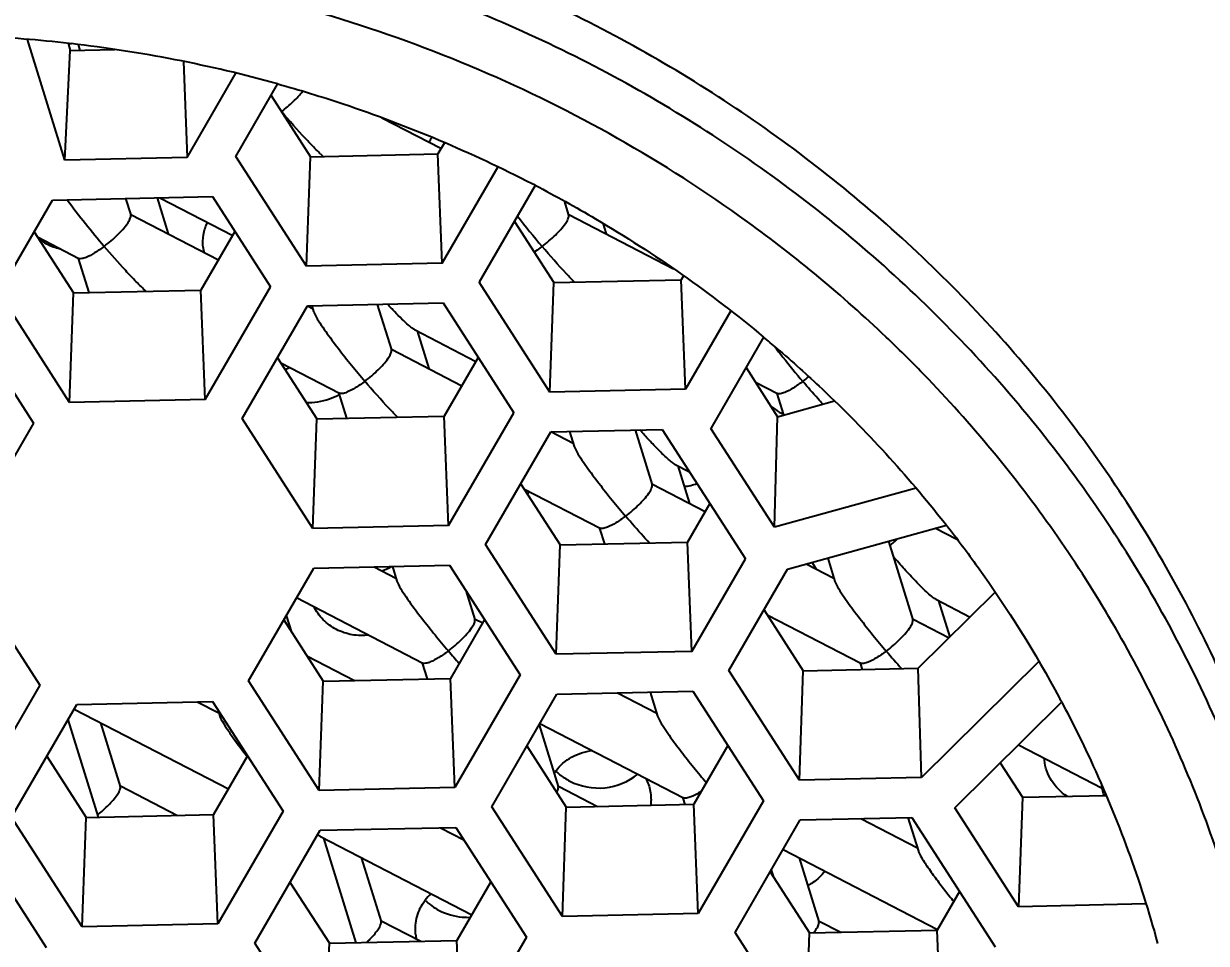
# Model space of a CAD drawing. Header units: millimetres. Extents: x 15137 to 17513, y -10160 to -6800.
# Drawn here: x 16533.72 to 16539.34, y -8261.94 to -8257.56 of the extents above; entities that cross this region are included whole.
import ezdxf

# ---------------------------------------------------------------- set-up
doc = ezdxf.new("R2010")
doc.units = ezdxf.units.MM
doc.styles.add('ARIAL', font='arial.ttf')
doc.dimstyles.get("Standard").update_dxf_attribs({"dimtxt": 15, "dimasz": 15, "dimexe": 0.18, "dimexo": 0.0625, "dimgap": 4, "dimtad": 0, "dimdec": 1, "dimdsep": 46, "dimtxsty": 'ARIAL', "dimcen": 0, "dimclrd": 5, "dimclre": 5, "dimclrt": 5, "dimadec": 0, "dimazin": 0, "dimtfac": 1, "dimtdec": 1, "dimtofl": 0, "dimtmove": 0, "dimatfit": 3, "dimfxl": 1, "dimtolj": 1, "dimtzin": 0, "dimarcsym": 0})

# ---------------------------------------------------------------- blocks, each defined once
blk = doc.blocks.new('*D72')
at = {"color": 5, "lineweight": -2, "transparency": 16777216}
for p, q in [((16473.2387, -8277.1196), (16473.2387, -8173.1643)), ((16593.1752, -8277.6123), (16593.1752, -8173.1643)), ((16488.2387, -8173.3443), (16504.502, -8173.3443)), ((16578.1752, -8173.3443), (16561.9119, -8173.3443))]:
    blk.add_line(p, q, dxfattribs=at)
at = {"color": 5, "transparency": 16777216}
for points in [[(16488.2387, -8170.8443), (16488.2387, -8175.8443), (16473.2387, -8173.3443)], [(16578.1752, -8170.8443), (16578.1752, -8175.8443), (16593.1752, -8173.3443)]]:
    blk.add_solid(points, dxfattribs=at)
at = {"layer": 'Defpoints', "color": 0, "transparency": 16777216}
for p in [(16593.1752, -8173.3443), (16473.2387, -8277.1821), (16593.1752, -8277.6748)]:
    blk.add_point(p, dxfattribs=at)
at = {"color": 5, "transparency": 16777216, "insert": (16533.207, -8173.3443), "char_height": 15, "attachment_point": 5, "style": 'ARIAL'}
blk.add_mtext('\\A1;%%C120', dxfattribs=at)

msp = doc.modelspace()

# ---------------------------------------------------------------- linework, layer by layer
at = {"linetype": 'Continuous'}
for p, q in [((16533.9125, -8258.2122), (16533.7352, -8257.6393)), ((16533.9272, -8257.6567), (16533.9378, -8257.6911)), ((16533.9125, -8258.2122), (16533.9378, -8257.6911)), ((16533.9322, -8257.6571), (16533.9423, -8257.6583)), ((16533.9322, -8257.6572), (16533.9423, -8257.6586)), ((16533.9378, -8257.6911), (16534.1483, -8257.6866)), ((16533.9748, -8257.663), (16533.9832, -8257.6902)), ((16534.4769, -8257.7432), (16534.4948, -8258.1997)), ((16534.4948, -8258.1997), (16534.7266, -8257.7993)), ((16534.7257, -8258.1947), (16534.9244, -8257.8514)), ((16534.8933, -8257.9051), (16535.0806, -8258.1961)), ((16535.4213, -8258.0112), (16535.7016, -8258.1562)), ((16535.7186, -8258.1297), (16535.6877, -8258.1831)), ((16534.4948, -8258.1997), (16533.9125, -8258.2122)), ((16535.0617, -8258.7171), (16534.7257, -8258.1947)), ((16535.0617, -8258.7171), (16535.0806, -8258.1961)), ((16535.0806, -8258.1961), (16535.6877, -8258.1831)), ((16535.7081, -8258.7032), (16535.6877, -8258.1831)), ((16535.7081, -8258.7032), (16535.9732, -8258.2453)), ((16533.8529, -8258.4027), (16534.6148, -8258.3862)), ((16534.6148, -8258.3862), (16534.8908, -8258.8153)), ((16536.1504, -8258.3331), (16535.8836, -8258.794)), ((16533.5979, -8258.8432), (16533.8529, -8258.4027)), ((16534.2013, -8258.3952), (16534.2255, -8258.4735)), ((16534.3514, -8258.3919), (16534.4042, -8258.5627)), ((16534.3646, -8258.3916), (16534.7108, -8258.5708)), ((16536.2887, -8258.4067), (16536.3096, -8258.4742)), ((16534.2261, -8258.4777), (16534.2255, -8258.4735)), ((16534.2269, -8258.4709), (16534.6438, -8258.6867)), ((16536.3101, -8258.4784), (16536.3096, -8258.4742)), ((16536.3109, -8258.4716), (16536.8093, -8258.7295)), ((16533.7655, -8258.5536), (16533.9527, -8258.8446)), ((16534.7216, -8258.5523), (16534.5599, -8258.8316)), ((16536.0512, -8258.5043), (16536.2384, -8258.7954)), ((16536.4727, -8258.5131), (16536.4882, -8258.5634)), ((16533.7813, -8258.5781), (16533.9785, -8258.6802)), ((16533.9757, -8258.681), (16534.0258, -8258.8431)), ((16535.7081, -8258.7032), (16535.0617, -8258.7171)), ((16536.2384, -8258.7954), (16536.8456, -8258.7823)), ((16536.8567, -8258.7632), (16536.8456, -8258.7823)), ((16536.866, -8259.3024), (16536.8456, -8258.7823)), ((16533.9527, -8258.8446), (16534.5599, -8258.8316)), ((16534.5803, -8259.3517), (16534.5599, -8258.8316)), ((16534.5803, -8259.3517), (16534.8908, -8258.8153)), ((16536.2196, -8259.3163), (16535.8836, -8258.794)), ((16536.2196, -8259.3163), (16536.2384, -8258.7954)), ((16533.9339, -8259.3656), (16533.5979, -8258.8432)), ((16533.9339, -8259.3656), (16533.9527, -8258.8446)), ((16535.0662, -8258.9061), (16535.7127, -8258.8922)), ((16535.7127, -8258.8922), (16536.0487, -8259.4146)), ((16533.427, -8258.9415), (16533.763, -8259.4639)), ((16534.7558, -8259.4425), (16535.0662, -8258.9061)), ((16535.0666, -8258.9055), (16535.091, -8258.9181)), ((16535.0871, -8258.9057), (16535.0956, -8258.9332)), ((16535.3991, -8258.899), (16535.4661, -8259.1155)), ((16537.0817, -8258.9298), (16536.866, -8259.3024)), ((16535.5753, -8259.0182), (16535.8687, -8259.1701)), ((16535.5893, -8259.0255), (16535.6448, -8259.2047)), ((16537.2372, -8259.0551), (16536.986, -8259.489)), ((16535.4667, -8259.1198), (16535.4661, -8259.1155)), ((16535.4674, -8259.1129), (16535.8017, -8259.2859)), ((16534.9234, -8259.1528), (16535.1106, -8259.4439)), ((16535.8795, -8259.1515), (16535.7178, -8259.4308)), ((16534.9392, -8259.1774), (16535.219, -8259.3222)), ((16537.1537, -8259.1994), (16537.3042, -8259.4334)), ((16537.1982, -8259.2686), (16537.303, -8259.3228)), ((16535.2162, -8259.323), (16535.2527, -8259.4408)), ((16536.866, -8259.3024), (16536.2196, -8259.3163)), ((16537.3003, -8259.3237), (16537.3316, -8259.4249)), ((16534.5803, -8259.3517), (16533.9339, -8259.3656)), ((16537.3042, -8259.4334), (16537.5752, -8259.3584)), ((16535.0918, -8259.9648), (16534.7558, -8259.4425)), ((16535.0918, -8259.9648), (16535.1106, -8259.4439)), ((16535.1106, -8259.4439), (16535.7178, -8259.4308)), ((16535.7382, -8259.9509), (16535.7178, -8259.4308)), ((16535.7382, -8259.9509), (16536.0487, -8259.4146)), ((16537.2887, -8259.9595), (16537.3042, -8259.4334)), ((16533.763, -8259.4639), (16533.4525, -8260.0002)), ((16535.9137, -8260.0417), (16536.2241, -8259.5054)), ((16536.2241, -8259.5054), (16536.7552, -8259.494)), ((16536.2245, -8259.5047), (16536.3315, -8259.5601)), ((16536.314, -8259.5035), (16536.3362, -8259.5752)), ((16536.6259, -8259.4967), (16536.7066, -8259.7575)), ((16536.7552, -8259.494), (16537.1511, -8260.1096)), ((16537.2887, -8259.9595), (16536.986, -8259.489)), ((16536.8158, -8259.6602), (16536.8852, -8259.6961)), ((16536.8298, -8259.6675), (16536.8853, -8259.8467)), ((16536.0813, -8259.7521), (16536.2685, -8260.0431)), ((16536.0971, -8259.7766), (16536.4596, -8259.9642)), ((16536.7072, -8259.7618), (16536.7066, -8259.7575)), ((16536.7079, -8259.755), (16536.9596, -8259.8852)), ((16537.963, -8259.773), (16537.2887, -8259.9595)), ((16536.9819, -8259.8465), (16536.8757, -8260.0301)), ((16535.7382, -8259.9509), (16535.0918, -8259.9648)), ((16537.3505, -8260.1592), (16538.1073, -8259.9499)), ((16538.0557, -8259.9641), (16538.1574, -8260.0167)), ((16538.0977, -8259.9371), (16538.1076, -8259.9496)), ((16538.0977, -8259.9371), (16538.1073, -8259.9499)), ((16536.4568, -8259.9651), (16536.4795, -8260.0386)), ((16536.2496, -8260.5641), (16535.9137, -8260.0417)), ((16536.2496, -8260.5641), (16536.2685, -8260.0431)), ((16536.2685, -8260.0431), (16536.8757, -8260.0301)), ((16536.8961, -8260.5502), (16536.8757, -8260.0301)), ((16537.8316, -8260.0261), (16537.9471, -8260.3996)), ((16536.8961, -8260.5502), (16537.1511, -8260.1096)), ((16537.5423, -8260.1061), (16537.5767, -8260.2172)), ((16533.4571, -8260.1892), (16533.7931, -8260.7116)), ((16534.7858, -8260.6902), (16535.0963, -8260.1539)), ((16535.0963, -8260.1539), (16535.7428, -8260.14)), ((16535.3841, -8260.1477), (16535.488, -8260.2015)), ((16535.4708, -8260.1458), (16535.4927, -8260.2166)), ((16535.7428, -8260.14), (16536.0788, -8260.6624)), ((16537.0716, -8260.641), (16537.3505, -8260.1592)), ((16537.4407, -8260.1342), (16537.572, -8260.2022)), ((16535.0149, -8260.2945), (16535.6161, -8260.6056)), ((16535.8203, -8260.2605), (16535.8631, -8260.3989)), ((16537.9734, -8260.6306), (16538.3387, -8260.2691)), ((16537.2392, -8260.3513), (16537.4264, -8260.6424)), ((16538.0564, -8260.3023), (16538.2198, -8260.3868)), ((16538.0704, -8260.3095), (16538.1237, -8260.4819)), ((16534.9535, -8260.4006), (16535.1407, -8260.6917)), ((16534.9661, -8260.3788), (16534.9908, -8260.4585)), ((16535.9096, -8260.3993), (16535.7479, -8260.6786)), ((16535.8637, -8260.4031), (16535.8631, -8260.3989)), ((16535.8645, -8260.3963), (16535.9005, -8260.415)), ((16537.255, -8260.3759), (16537.7001, -8260.6062)), ((16537.9477, -8260.4038), (16537.9472, -8260.3996)), ((16537.9485, -8260.397), (16538.1199, -8260.4857)), ((16535.0632, -8260.5712), (16535.2898, -8260.6884)), ((16536.8961, -8260.5502), (16536.2496, -8260.5641)), ((16535.6133, -8260.6064), (16535.6364, -8260.681)), ((16537.4264, -8260.6424), (16537.9734, -8260.6306)), ((16537.6973, -8260.6071), (16537.7064, -8260.6364)), ((16537.9883, -8261.1508), (16537.9734, -8260.6306)), ((16538.547, -8260.5979), (16537.9883, -8261.1508)), ((16535.1218, -8261.2126), (16534.7858, -8260.6902)), ((16535.1218, -8261.2126), (16535.1407, -8260.6917)), ((16535.1407, -8260.6917), (16535.7479, -8260.6786)), ((16535.7683, -8261.1987), (16535.7479, -8260.6786)), ((16536.0788, -8260.6624), (16535.7683, -8261.1987)), ((16537.4075, -8261.1634), (16537.0716, -8260.641)), ((16537.4075, -8261.1634), (16537.4264, -8260.6424)), ((16533.7931, -8260.7116), (16533.4826, -8261.2479)), ((16536.2542, -8260.7532), (16536.9007, -8260.7392)), ((16536.542, -8260.747), (16536.7286, -8260.8435)), ((16536.6977, -8260.7436), (16536.7332, -8260.8586)), ((16536.9007, -8260.7392), (16537.2367, -8261.2616)), ((16533.658, -8261.3387), (16533.9685, -8260.8024)), ((16533.9685, -8260.8024), (16534.615, -8260.7885)), ((16534.5425, -8260.79), (16534.6445, -8260.8429)), ((16534.615, -8260.7885), (16534.9509, -8261.3109)), ((16535.9437, -8261.2895), (16536.2542, -8260.7532)), ((16538.1473, -8261.2945), (16538.6546, -8260.7925)), ((16533.9569, -8260.8248), (16534.6909, -8261.2047)), ((16534.6395, -8260.8267), (16534.6492, -8260.8579)), ((16533.9266, -8260.8748), (16534.0701, -8261.3389)), ((16534.0822, -8260.8896), (16534.1762, -8261.1933)), ((16536.1692, -8260.8999), (16536.2602, -8261.1939)), ((16536.1728, -8260.8937), (16536.8566, -8261.2476)), ((16536.1114, -8260.9999), (16536.2986, -8261.2909)), ((16537.0675, -8260.9985), (16536.9058, -8261.2778)), ((16538.4505, -8260.9946), (16538.8485, -8261.2006)), ((16533.8257, -8261.0491), (16534.0129, -8261.3402)), ((16534.7817, -8261.0478), (16534.6201, -8261.3271)), ((16538.3636, -8261.0805), (16538.4689, -8261.2441)), ((16534.1767, -8261.1975), (16534.1762, -8261.1933)), ((16534.1775, -8261.1907), (16534.4482, -8261.3308)), ((16535.7683, -8261.1987), (16535.1218, -8261.2126)), ((16536.2608, -8261.1982), (16536.2602, -8261.1939)), ((16536.2615, -8261.1913), (16536.4477, -8261.2877)), ((16537.9883, -8261.1508), (16537.4075, -8261.1634)), ((16538.8446, -8261.1849), (16538.8459, -8261.1899)), ((16538.8447, -8261.1849), (16538.8504, -8261.2077)), ((16538.8459, -8261.1899), (16538.8502, -8261.2078)), ((16536.8538, -8261.2484), (16536.8632, -8261.2787)), ((16538.4689, -8261.2441), (16538.45, -8261.7651)), ((16538.4689, -8261.2441), (16538.8659, -8261.2356)), ((16534.9509, -8261.3109), (16534.6405, -8261.8472)), ((16536.2797, -8261.8119), (16535.9437, -8261.2895)), ((16536.2797, -8261.8119), (16536.2986, -8261.2909)), ((16536.2986, -8261.2909), (16536.9058, -8261.2778)), ((16536.9262, -8261.7979), (16536.9058, -8261.2778)), ((16537.2367, -8261.2616), (16536.9262, -8261.7979)), ((16538.45, -8261.7651), (16538.1473, -8261.2945)), ((16533.994, -8261.8611), (16533.658, -8261.3387)), ((16533.994, -8261.8611), (16534.0129, -8261.3402)), ((16534.0129, -8261.3402), (16534.6201, -8261.3271)), ((16534.6405, -8261.8472), (16534.6201, -8261.3271)), ((16537.1016, -8261.8887), (16537.4121, -8261.3524)), ((16537.4121, -8261.3524), (16537.9431, -8261.341)), ((16537.6999, -8261.3462), (16537.9691, -8261.4855)), ((16537.9245, -8261.3414), (16537.9738, -8261.5006)), ((16537.9431, -8261.341), (16538.3391, -8261.9566)), ((16534.8159, -8261.938), (16535.1264, -8261.4017)), ((16535.1264, -8261.4017), (16535.7729, -8261.3877)), ((16535.7004, -8261.3893), (16535.8105, -8261.4463)), ((16535.7729, -8261.3877), (16536.1088, -8261.9101)), ((16533.4871, -8261.437), (16533.8231, -8261.9594)), ((16535.1289, -8261.4313), (16535.8488, -8261.8039)), ((16535.1429, -8261.4386), (16535.297, -8261.9367)), ((16535.3228, -8261.5317), (16535.4167, -8261.8353)), ((16537.3307, -8261.493), (16538.0656, -8261.8733)), ((16537.4068, -8261.5323), (16537.5007, -8261.8359)), ((16537.2739, -8261.5911), (16537.2829, -8261.6203)), ((16534.9836, -8261.6484), (16535.1708, -8261.9394)), ((16535.9396, -8261.647), (16535.7779, -8261.9263)), ((16537.2693, -8261.5991), (16537.4565, -8261.8902)), ((16538.1699, -8261.6936), (16538.0637, -8261.8771)), ((16539.0557, -8261.752), (16538.45, -8261.7651)), ((16536.9262, -8261.7979), (16536.2797, -8261.8119)), ((16534.6405, -8261.8472), (16533.994, -8261.8611)), ((16535.4173, -8261.8395), (16535.4167, -8261.8353)), ((16535.418, -8261.8327), (16535.6061, -8261.93)), ((16537.4565, -8261.8902), (16538.0637, -8261.8771)), ((16537.5013, -8261.8402), (16537.5007, -8261.836)), ((16537.5021, -8261.8334), (16537.6056, -8261.8869)), ((16538.0841, -8262.3972), (16538.0637, -8261.8771)), ((16535.1708, -8261.9394), (16535.7779, -8261.9263)), ((16535.7984, -8262.4464), (16535.7779, -8261.9263)), ((16536.1088, -8261.9101), (16535.7984, -8262.4464)), ((16537.4376, -8262.4111), (16537.1016, -8261.8887)), ((16537.4376, -8262.4111), (16537.4565, -8261.8902)), ((16535.1519, -8262.4604), (16534.8159, -8261.938)), ((16535.1519, -8262.4604), (16535.1708, -8261.9394))]:
    msp.add_line(p, q, dxfattribs=at)
for centre, radius, start, end in [((16533.2072, -8264.0581), 6.4419, 83.53802, 87.38128), ((16533.2106, -8264.0316), 6.4152, 74.5006, 83.45119), ((16535.4567, -8257.9854), 0.2352, 323.0471, 329.6574), ((16535.6465, -8257.6364), 0.7528, 226.5078, 227.8814), ((16533.2818, -8263.8387), 6.2089, 62.47877, 62.63679), ((16539.4456, -8255.8437), 4.2858, 217.9455, 220.4366), ((16533.9407, -8258.3871), 0.2521, 232.3496, 242.6332), ((16533.9441, -8258.3796), 0.2604, 242.7169, 257.812), ((16534.7937, -8258.605), 0.2245, 186.1378, 191.7361), ((16533.4002, -8263.6648), 5.9981, 49.43635, 50.22658), ((16540.1744, -8256.8888), 3.6343, 217.4375, 218.4799), ((16540.8023, -8256.39), 4.4362, 218.477, 220.4042), ((16535.0702, -8259.4431), 0.2574, 109.5526, 115.2458), ((16537.0143, -8258.7268), 0.6769, 307.2649, 310.3205), ((16535.0741, -8259.0723), 0.293, 289.2893, 299.3569), ((16537.435, -8259.1973), 0.2466, 227.9912, 231.8737), ((16537.4383, -8259.193), 0.2521, 231.8885, 242.6337), ((16537.4387, -8259.1922), 0.253, 242.6389, 244.5549), ((16535.9544, -8259.6119), 0.2456, 309.9956, 313.4468), ((16536.821, -8259.4691), 0.2994, 277.5434, 289.4691), ((16537.4169, -8259.5281), 0.6685, 309.0599, 313.4082), ((16537.6778, -8260.0229), 0.2333, 206.3712, 215.666), ((16535.3266, -8259.8888), 0.2933, 288.6702, 298.6917), ((16538.9923, -8257.7811), 4.2723, 220.3671, 221.425), ((16540.9423, -8257.8979), 4.0949, 220.3433, 221.8938), ((16533.669, -8263.4452), 5.6489, 28.015, 28.2421), ((16538.7967, -8261.0443), 0.2245, 183.4732, 186.1372), ((16536.4364, -8261.2614), 0.2357, 143.0003, 146.2414), ((16536.4445, -8260.9159), 0.283, 226.0878, 236.7966), ((16536.4471, -8260.9122), 0.2875, 236.7679, 242.6333), ((16533.7722, -8262.4804), 5.2353, 13.7543, 14.0697), ((16535.8186, -8261.88), 0.2409, 132.8621, 142.9566), ((16535.8045, -8261.872), 0.2245, 186.1379, 192.1532)]:
    msp.add_arc(centre, radius, start, end, dxfattribs=at)
for points, knots in [([(16595.636, -8261.974), (16595.8494, -8257.996), (16595.417, -8249.9524), (16592.2116, -8238.2879), (16587.5287, -8229.2918), (16582.7106, -8222.7574), (16577.1892, -8216.6839), (16569.1055, -8210.1434), (16559.8464, -8205.3058), (16551.9413, -8202.5449), (16543.759, -8200.5461), (16537.4202, -8199.9393), (16533.2067, -8199.9393)], [0, 0, 0, 0, 0.121522, 0.243492, 0.366411, 0.428424, 0.490784, 0.616404, 0.743348, 0.807307, 0.871469, 1, 1, 1, 1]), ([(16470.9909, -8261.6719), (16471.1309, -8257.9091), (16471.9215, -8252.2568), (16474.0876, -8245.0106), (16476.9871, -8237.9686), (16481.9425, -8229.7072), (16488.4409, -8222.535), (16494.4214, -8217.5828), (16500.9073, -8213.1725), (16509.8043, -8208.805), (16521.3004, -8205.5965), (16533.2313, -8204.5164), (16545.1613, -8205.6054), (16556.6548, -8208.8224), (16565.5482, -8213.1965), (16572.0305, -8217.6117), (16578.0068, -8222.5682), (16584.4992, -8229.7453), (16589.4478, -8238.0104), (16592.3414, -8245.0546), (16594.5016, -8252.3025), (16595.2874, -8257.9555), (16595.4243, -8261.7183)], [0, 0, 0, 0, 0.060743, 0.091251, 0.121862, 0.183409, 0.24559, 0.276968, 0.308508, 0.371957, 0.43586, 0.500007, 0.564153, 0.628055, 0.691501, 0.72304, 0.754416, 0.816594, 0.87814, 0.90875, 0.939257, 1, 1, 1, 1]), ([(16564.3814, -8314.3046), (16567.8381, -8312.3932), (16574.3722, -8307.927), (16582.642, -8299.5154), (16589.0314, -8289.7321), (16593.2848, -8278.9518), (16595.2355, -8267.5884), (16594.8055, -8256.0821), (16592.0117, -8244.8791), (16586.9655, -8234.4121), (16579.8659, -8225.082), (16570.9895, -8217.243), (16560.6783, -8211.19), (16549.3265, -8207.1488), (16537.365, -8205.2693), (16525.2455, -8205.6224), (16513.4306, -8208.1913), (16506.0131, -8211.3379), (16502.5065, -8213.2376)], [0, 0, 0, 0, 0.063059, 0.125441, 0.187164, 0.248341, 0.309174, 0.36992, 0.430848, 0.492201, 0.554154, 0.616784, 0.680067, 0.743881, 0.808029, 0.872266, 0.936332, 1, 1, 1, 1]), ([(16533.2067, -8207.1783), (16536.8679, -8207.1783), (16544.1931, -8207.8134), (16554.8094, -8210.6429), (16564.7104, -8215.2551), (16573.5608, -8221.4997), (16581.0638, -8229.1701), (16586.9648, -8238.0136), (16591.061, -8247.7292), (16592.4983, -8254.5937), (16592.877, -8258.0438)], [0, 0, 0, 0, 0.128167, 0.25588, 0.382762, 0.508523, 0.633022, 0.756282, 0.878495, 1, 1, 1, 1]), ([(16533.2067, -8241.9917), (16534.6915, -8241.9917), (16537.6624, -8242.272), (16541.9408, -8243.5183), (16545.8774, -8245.5417), (16549.3143, -8248.2645), (16552.1149, -8251.5801), (16554.1657, -8255.359), (16555.3831, -8259.4486), (16555.6055, -8262.2803), (16555.5673, -8263.6848)], [0, 0, 0, 0, 0.128471, 0.256405, 0.383372, 0.509057, 0.633354, 0.756373, 0.878429, 1, 1, 1, 1]), ([(16533.2067, -8306.35), (16536.6958, -8306.35), (16543.679, -8305.5797), (16553.5849, -8302.1699), (16562.4051, -8296.6849), (16569.6548, -8289.4113), (16574.9361, -8280.7399), (16577.4537, -8272.7132), (16578.242, -8266.1211), (16578.2213, -8261.1448), (16577.5881, -8256.2061), (16576.7636, -8252.9864), (16576.2551, -8251.4074)], [0, 0, 0, 0, 0.12887, 0.257027, 0.3839, 0.509181, 0.632895, 0.755413, 0.816531, 0.877603, 0.938728, 1, 1, 1, 1]), ([(16533.2067, -8252.1098), (16533.9717, -8252.1098), (16535.5025, -8252.2519), (16537.7098, -8252.8839), (16539.7465, -8253.9109), (16541.5335, -8255.2946), (16543.0019, -8256.9826), (16544.0945, -8258.9111), (16544.7679, -8261.0047), (16544.9197, -8262.4606), (16544.9197, -8263.1847)], [0, 0, 0, 0, 0.12841, 0.256311, 0.383264, 0.50897, 0.63331, 0.756376, 0.878457, 1, 1, 1, 1]), ([(16544.6161, -8262.8143), (16544.5975, -8262.1218), (16544.4171, -8260.7329), (16543.729, -8258.7434), (16542.6489, -8256.9157), (16541.2182, -8255.319), (16539.4896, -8254.0118), (16536.8754, -8252.7181), (16533.2068, -8252.0411), (16529.5381, -8252.7181), (16526.9239, -8254.0118), (16525.1953, -8255.319), (16523.7646, -8256.9157), (16522.6845, -8258.7434), (16521.9964, -8260.7329), (16521.816, -8262.1218), (16521.7974, -8262.8143)], [0, 0, 0, 0, 0.060726, 0.121768, 0.183337, 0.24558, 0.308532, 0.372125, 0.5, 0.627875, 0.691468, 0.754419, 0.816663, 0.878232, 0.939274, 1, 1, 1, 1]), ([(16533.2067, -8282.2199), (16534.936, -8282.2199), (16538.3976, -8281.7966), (16543.2449, -8279.9296), (16547.4367, -8276.9497), (16550.689, -8273.0483), (16552.7798, -8268.4808), (16553.5617, -8263.5524), (16552.9807, -8258.6019), (16551.7139, -8255.5183), (16550.8917, -8254.089)], [0, 0, 0, 0, 0.129111, 0.257343, 0.384053, 0.508966, 0.632277, 0.754615, 0.876882, 1, 1, 1, 1]), ([(16539.9562, -8262.8677), (16539.9381, -8262.5233), (16539.8423, -8261.8348), (16539.5248, -8260.8399), (16539.0418, -8259.9065), (16538.4061, -8259.0595), (16537.6346, -8258.3208), (16536.7477, -8257.7097), (16535.7687, -8257.2419), (16534.723, -8256.9293), (16533.6378, -8256.7801), (16532.5415, -8256.798), (16531.4625, -8256.9827), (16530.4288, -8257.3293), (16529.4674, -8257.8289), (16528.6033, -8258.4688), (16527.8594, -8259.2321), (16527.4546, -8259.8133), (16527.2789, -8260.1168)], [0, 0, 0, 0, 0.060488, 0.121213, 0.182328, 0.243941, 0.30611, 0.368832, 0.432047, 0.495648, 0.559487, 0.623396, 0.687198, 0.750728, 0.813845, 0.876451, 0.9385, 1, 1, 1, 1]), ([(16539.9067, -8263.3187), (16539.9067, -8262.9668), (16539.8442, -8262.2601), (16539.5657, -8261.2317), (16539.1104, -8260.2613), (16538.4911, -8259.3765), (16537.7255, -8258.6017), (16536.8349, -8257.958), (16535.8443, -8257.4633), (16535.1365, -8257.2421), (16534.7756, -8257.1599)], [0, 0, 0, 0, 0.122108, 0.244608, 0.367847, 0.492084, 0.617463, 0.744001, 0.871587, 1, 1, 1, 1]), ([(16537.1606, -8258.5058), (16536.7644, -8258.2187), (16535.8998, -8257.7308), (16534.4726, -8257.3007), (16532.98, -8257.1876), (16531.9889, -8257.3285), (16531.5087, -8257.4514)], [0, 0, 0, 0, 0.247754, 0.497804, 0.749008, 1, 1, 1, 1]), ([(16534.925, -8257.8497), (16535.0299, -8257.8788), (16535.4449, -8258.0056), (16535.8469, -8258.1751), (16536.1356, -8258.3245)], [0, 0, 0, 0, 0.250909, 1, 1, 1, 1]), ([(16534.9431, -8257.9814), (16534.9626, -8257.9666), (16534.9983, -8257.9362), (16535.0308, -8257.9022), (16535.0445, -8257.8847)], [0, 0, 0, 0, 0.52394, 1, 1, 1, 1]), ([(16535.0963, -8258.1509), (16535.0836, -8258.138), (16535.031, -8258.0828), (16534.9807, -8258.0256), (16534.9431, -8257.9814)], [0, 0, 0, 0, 0.237983, 1, 1, 1, 1]), ([(16592.877, -8258.0438), (16593.3006, -8261.9031), (16593.3065, -8269.7508), (16590.7686, -8281.2538), (16586.6295, -8290.2134), (16582.2294, -8296.7689), (16577.1148, -8302.8961), (16569.5088, -8309.5634), (16560.6751, -8314.5888), (16553.0768, -8317.5275), (16545.1762, -8319.7221), (16539.0224, -8320.4892), (16534.9208, -8320.6003)], [0, 0, 0, 0, 0.12171, 0.243718, 0.366572, 0.428535, 0.49084, 0.616364, 0.743251, 0.807206, 0.871376, 1, 1, 1, 1]), ([(16533.2067, -8282.649), (16534.7761, -8282.649), (16537.1389, -8282.393), (16540.1612, -8281.5525), (16543.0532, -8280.3961), (16546.376, -8278.3802), (16549.1468, -8275.6841), (16550.9271, -8273.2155), (16552.3903, -8270.5857), (16553.6124, -8267.0184), (16554.0106, -8262.5298), (16553.5483, -8259.559), (16553.1459, -8258.1279)], [0, 0, 0, 0, 0.128837, 0.193124, 0.257166, 0.384069, 0.509418, 0.571603, 0.633429, 0.756005, 0.877952, 1, 1, 1, 1]), ([(16535.1284, -8258.1825), (16535.1258, -8258.18), (16535.1149, -8258.1696), (16535.1043, -8258.159), (16535.0963, -8258.1509)], [0, 0, 0, 0, 0.242347, 1, 1, 1, 1]), ([(16592.5972, -8258.1492), (16592.9998, -8261.9282), (16592.9945, -8269.6073), (16590.535, -8280.8684), (16586.5344, -8289.6569), (16582.281, -8296.1056), (16577.3361, -8302.1473), (16569.9766, -8308.7565), (16561.4126, -8313.8005), (16554.0312, -8316.8021), (16546.3433, -8319.0934), (16540.3408, -8319.9694), (16536.3307, -8320.1683)], [0, 0, 0, 0, 0.121758, 0.24381, 0.366687, 0.428646, 0.490941, 0.616431, 0.743275, 0.80721, 0.871365, 1, 1, 1, 1]), ([(16535.9214, -8319.8809), (16539.9236, -8319.7074), (16547.8956, -8318.5909), (16559.2525, -8314.6687), (16569.5513, -8308.6566), (16578.3627, -8300.7959), (16585.3211, -8291.4049), (16590.1329, -8280.866), (16592.5929, -8269.622), (16592.5926, -8261.9551), (16592.1861, -8258.1828)], [0, 0, 0, 0, 0.128621, 0.256581, 0.383459, 0.508993, 0.633134, 0.756067, 0.878179, 1, 1, 1, 1]), ([(16535.9084, -8319.6789), (16539.8949, -8319.5061), (16547.8353, -8318.3933), (16559.1459, -8314.4839), (16569.4001, -8308.4918), (16578.1695, -8300.6585), (16585.0896, -8291.3019), (16589.8684, -8280.8042), (16592.3018, -8269.607), (16592.2891, -8261.9746), (16591.8778, -8258.22)], [0, 0, 0, 0, 0.128662, 0.256656, 0.383555, 0.509093, 0.633223, 0.756131, 0.878211, 1, 1, 1, 1]), ([(16536.1508, -8258.3324), (16536.2478, -8258.3829), (16536.6286, -8258.5943), (16536.9869, -8258.8462), (16537.2375, -8259.0548)], [0, 0, 0, 0, 0.25121, 1, 1, 1, 1]), ([(16533.9236, -8258.4011), (16533.9515, -8258.4396), (16534.0093, -8258.5143), (16534.0693, -8258.5871), (16534.0996, -8258.6228)], [0, 0, 0, 0, 0.504067, 1, 1, 1, 1]), ([(16534.2102, -8258.5135), (16534.2147, -8258.507), (16534.2215, -8258.4959), (16534.2261, -8258.4831), (16534.2261, -8258.4777)], [0, 0, 0, 0, 0.596628, 1, 1, 1, 1]), ([(16536.2942, -8258.5142), (16536.2987, -8258.5077), (16536.3055, -8258.4966), (16536.3101, -8258.4837), (16536.3101, -8258.4784)], [0, 0, 0, 0, 0.596628, 1, 1, 1, 1]), ([(16534.0996, -8258.6228), (16534.1218, -8258.6059), (16534.1611, -8258.5719), (16534.1966, -8258.5334), (16534.2102, -8258.5135)], [0, 0, 0, 0, 0.536104, 1, 1, 1, 1]), ([(16534.5705, -8258.629), (16534.5684, -8258.6087), (16534.5696, -8258.5671), (16534.5822, -8258.5274), (16534.5909, -8258.5088)], [0, 0, 0, 0, 0.498802, 1, 1, 1, 1]), ([(16536.1836, -8258.6234), (16536.2058, -8258.6066), (16536.2451, -8258.5726), (16536.2806, -8258.5341), (16536.2942, -8258.5142)], [0, 0, 0, 0, 0.536104, 1, 1, 1, 1]), ([(16538.0218, -8259.2554), (16537.9561, -8259.1869), (16537.6863, -8258.918), (16537.3922, -8258.6736), (16537.1606, -8258.5058)], [0, 0, 0, 0, 0.249186, 1, 1, 1, 1]), ([(16534.0996, -8258.6228), (16534.0848, -8258.634), (16534.0571, -8258.6533), (16534.0274, -8258.6696), (16534.0134, -8258.6752)], [0, 0, 0, 0, 0.551262, 1, 1, 1, 1]), ([(16534.2993, -8258.8372), (16534.2829, -8258.8224), (16534.2499, -8258.7899), (16534.1828, -8258.7189), (16534.1329, -8258.662), (16534.0996, -8258.6228)], [0, 0, 0, 0, 0.225819, 0.473435, 1, 1, 1, 1]), ([(16536.1836, -8258.6234), (16536.1804, -8258.6259), (16536.1678, -8258.6353), (16536.1549, -8258.6441), (16536.1451, -8258.6504)], [0, 0, 0, 0, 0.258082, 1, 1, 1, 1]), ([(16536.3372, -8258.7933), (16536.3244, -8258.7803), (16536.2718, -8258.7251), (16536.2213, -8258.6678), (16536.1836, -8258.6234)], [0, 0, 0, 0, 0.237921, 1, 1, 1, 1]), ([(16534.0134, -8258.6752), (16534.0066, -8258.678), (16533.9955, -8258.6818), (16533.9826, -8258.6823), (16533.9785, -8258.6802)], [0, 0, 0, 0, 0.610516, 1, 1, 1, 1]), ([(16535.0957, -8258.9332), (16535.096, -8258.9344), (16535.098, -8258.9398), (16535.1005, -8258.9451), (16535.1026, -8258.9491)], [0, 0, 0, 0, 0.21267, 1, 1, 1, 1]), ([(16535.1026, -8258.9491), (16535.1094, -8258.9623), (16535.1261, -8258.9889), (16535.163, -8259.0425), (16535.2134, -8259.1096), (16535.276, -8259.1883), (16535.3187, -8259.2396), (16535.3401, -8259.2648)], [0, 0, 0, 0, 0.113063, 0.237729, 0.49371, 0.748944, 1, 1, 1, 1]), ([(16535.5753, -8259.0182), (16535.5708, -8259.0159), (16535.5616, -8259.0094), (16535.5417, -8258.993), (16535.5149, -8258.9678), (16535.4816, -8258.9342), (16535.4591, -8258.9103), (16535.4477, -8258.8979)], [0, 0, 0, 0, 0.085561, 0.192252, 0.439799, 0.71259, 1, 1, 1, 1]), ([(16535.4508, -8259.1555), (16535.4552, -8259.1491), (16535.4621, -8259.1379), (16535.4667, -8259.1251), (16535.4667, -8259.1198)], [0, 0, 0, 0, 0.596628, 1, 1, 1, 1]), ([(16537.3007, -8259.1081), (16537.3739, -8259.1708), (16537.6593, -8259.4272), (16537.9198, -8259.7115), (16538.0977, -8259.9371)], [0, 0, 0, 0, 0.251166, 1, 1, 1, 1]), ([(16535.3401, -8259.2648), (16535.3623, -8259.2479), (16535.4017, -8259.2139), (16535.4371, -8259.1754), (16535.4508, -8259.1555)], [0, 0, 0, 0, 0.536104, 1, 1, 1, 1]), ([(16535.3401, -8259.2648), (16535.3253, -8259.2761), (16535.2977, -8259.2953), (16535.2679, -8259.3116), (16535.2539, -8259.3173)], [0, 0, 0, 0, 0.551262, 1, 1, 1, 1]), ([(16535.4947, -8259.4356), (16535.4819, -8259.4226), (16535.4288, -8259.3671), (16535.3781, -8259.3094), (16535.3401, -8259.2648)], [0, 0, 0, 0, 0.237753, 1, 1, 1, 1]), ([(16537.4242, -8259.2655), (16537.4094, -8259.2767), (16537.3817, -8259.296), (16537.352, -8259.3123), (16537.3379, -8259.3179)], [0, 0, 0, 0, 0.551262, 1, 1, 1, 1]), ([(16537.5195, -8259.3738), (16537.5116, -8259.3651), (16537.4793, -8259.3294), (16537.4477, -8259.2932), (16537.4242, -8259.2655)], [0, 0, 0, 0, 0.244705, 1, 1, 1, 1]), ([(16538.9085, -8266.3347), (16539.0687, -8266.058), (16539.3448, -8265.4798), (16539.6131, -8264.5597), (16539.7283, -8263.6112), (16539.6873, -8262.6572), (16539.4912, -8261.7207), (16539.1447, -8260.8242), (16538.6565, -8259.9894), (16538.2457, -8259.4889), (16538.0218, -8259.2554)], [0, 0, 0, 0, 0.125309, 0.249894, 0.374061, 0.498144, 0.622491, 0.747423, 0.8732, 1, 1, 1, 1]), ([(16535.2539, -8259.3173), (16535.2471, -8259.32), (16535.236, -8259.3238), (16535.2231, -8259.3243), (16535.219, -8259.3222)], [0, 0, 0, 0, 0.610516, 1, 1, 1, 1]), ([(16537.3379, -8259.3179), (16537.3312, -8259.3206), (16537.3201, -8259.3245), (16537.3072, -8259.325), (16537.303, -8259.3228)], [0, 0, 0, 0, 0.610516, 1, 1, 1, 1]), ([(16536.8158, -8259.6602), (16536.8099, -8259.6572), (16536.7977, -8259.648), (16536.7791, -8259.632), (16536.7587, -8259.6128), (16536.7297, -8259.584), (16536.6927, -8259.5452), (16536.6633, -8259.5129), (16536.6485, -8259.4963)], [0, 0, 0, 0, 0.085301, 0.193421, 0.31413, 0.442748, 0.714932, 1, 1, 1, 1]), ([(16536.3362, -8259.5752), (16536.3366, -8259.5764), (16536.3385, -8259.5819), (16536.341, -8259.5871), (16536.3431, -8259.5911)], [0, 0, 0, 0, 0.21267, 1, 1, 1, 1]), ([(16536.3431, -8259.5911), (16536.35, -8259.6044), (16536.3667, -8259.631), (16536.4036, -8259.6846), (16536.454, -8259.7516), (16536.5165, -8259.8303), (16536.5592, -8259.8816), (16536.5807, -8259.9068)], [0, 0, 0, 0, 0.113063, 0.237729, 0.49371, 0.748944, 1, 1, 1, 1]), ([(16536.6913, -8259.7976), (16536.6957, -8259.7911), (16536.7026, -8259.7799), (16536.7072, -8259.7671), (16536.7072, -8259.7618)], [0, 0, 0, 0, 0.596628, 1, 1, 1, 1]), ([(16536.5807, -8259.9068), (16536.6028, -8259.89), (16536.6422, -8259.8559), (16536.6777, -8259.8174), (16536.6913, -8259.7976)], [0, 0, 0, 0, 0.536104, 1, 1, 1, 1]), ([(16536.5807, -8259.9068), (16536.5659, -8259.9181), (16536.5382, -8259.9373), (16536.5085, -8259.9537), (16536.4944, -8259.9593)], [0, 0, 0, 0, 0.551262, 1, 1, 1, 1]), ([(16536.6935, -8260.034), (16536.6841, -8260.0239), (16536.6458, -8259.9822), (16536.6085, -8259.9395), (16536.5807, -8259.9068)], [0, 0, 0, 0, 0.24314, 1, 1, 1, 1]), ([(16536.4944, -8259.9593), (16536.4877, -8259.962), (16536.4766, -8259.9658), (16536.4637, -8259.9664), (16536.4596, -8259.9642)], [0, 0, 0, 0, 0.610516, 1, 1, 1, 1]), ([(16538.1076, -8259.9496), (16538.1583, -8260.0144), (16538.355, -8260.2766), (16538.5293, -8260.5557), (16538.6455, -8260.7721)], [0, 0, 0, 0, 0.250816, 1, 1, 1, 1]), ([(16538.0564, -8260.3023), (16538.0491, -8260.2985), (16538.0343, -8260.2868), (16538.0116, -8260.2668), (16537.9869, -8260.2427), (16537.9518, -8260.207), (16537.9072, -8260.159), (16537.8719, -8260.1192), (16537.8541, -8260.0987)], [0, 0, 0, 0, 0.085465, 0.194767, 0.316269, 0.445164, 0.716689, 1, 1, 1, 1]), ([(16535.4927, -8260.2166), (16535.4931, -8260.2178), (16535.495, -8260.2232), (16535.4975, -8260.2284), (16535.4996, -8260.2325)], [0, 0, 0, 0, 0.21267, 1, 1, 1, 1]), ([(16535.4996, -8260.2325), (16535.5065, -8260.2457), (16535.5232, -8260.2723), (16535.5601, -8260.3259), (16535.6105, -8260.393), (16535.673, -8260.4717), (16535.7157, -8260.523), (16535.7372, -8260.5482)], [0, 0, 0, 0, 0.113063, 0.237729, 0.49371, 0.748944, 1, 1, 1, 1]), ([(16537.5767, -8260.2173), (16537.5771, -8260.2184), (16537.579, -8260.2239), (16537.5816, -8260.2291), (16537.5837, -8260.2331)], [0, 0, 0, 0, 0.21267, 1, 1, 1, 1]), ([(16537.5837, -8260.2331), (16537.5905, -8260.2464), (16537.6072, -8260.273), (16537.6441, -8260.3266), (16537.6945, -8260.3936), (16537.7571, -8260.4723), (16537.7998, -8260.5236), (16537.8212, -8260.5489)], [0, 0, 0, 0, 0.113063, 0.237729, 0.49371, 0.748944, 1, 1, 1, 1]), ([(16535.2046, -8260.4459), (16535.1815, -8260.434), (16535.1392, -8260.4031), (16535.1087, -8260.3603), (16535.0975, -8260.3374)], [0, 0, 0, 0, 0.504451, 1, 1, 1, 1]), ([(16535.8478, -8260.4389), (16535.8523, -8260.4325), (16535.8591, -8260.4213), (16535.8637, -8260.4085), (16535.8637, -8260.4031)], [0, 0, 0, 0, 0.596628, 1, 1, 1, 1]), ([(16537.9318, -8260.4396), (16537.9363, -8260.4331), (16537.9431, -8260.422), (16537.9477, -8260.4091), (16537.9477, -8260.4038)], [0, 0, 0, 0, 0.596628, 1, 1, 1, 1]), ([(16527.505, -8260.433), (16527.302, -8260.7837), (16526.9667, -8261.526), (16526.7031, -8262.7148), (16526.6903, -8263.9302), (16526.929, -8265.1241), (16527.4097, -8266.2504), (16528.1131, -8267.2652), (16528.8606, -8267.9846), (16529.5374, -8268.4688), (16530.2646, -8268.8901), (16531.2493, -8269.2859), (16532.2933, -8269.4919), (16533.1421, -8269.5393), (16533.9917, -8269.5079), (16535.0401, -8269.3214), (16536.228, -8268.8701), (16537.3011, -8268.208), (16538.2175, -8267.3606), (16538.7035, -8266.6888), (16538.9085, -8266.3347)], [0, 0, 0, 0, 0.061281, 0.12216, 0.182889, 0.243742, 0.304971, 0.366769, 0.429238, 0.460764, 0.492448, 0.556152, 0.620237, 0.652384, 0.684535, 0.748646, 0.812398, 0.875598, 0.938135, 1, 1, 1, 1]), ([(16535.3589, -8260.4727), (16535.3326, -8260.4761), (16535.2789, -8260.4751), (16535.228, -8260.458), (16535.2046, -8260.4459)], [0, 0, 0, 0, 0.501445, 1, 1, 1, 1]), ([(16535.7372, -8260.5482), (16535.7594, -8260.5313), (16535.7987, -8260.4973), (16535.8342, -8260.4588), (16535.8478, -8260.4389)], [0, 0, 0, 0, 0.536104, 1, 1, 1, 1]), ([(16537.8212, -8260.5489), (16537.8434, -8260.532), (16537.8827, -8260.498), (16537.9182, -8260.4595), (16537.9318, -8260.4396)], [0, 0, 0, 0, 0.536104, 1, 1, 1, 1]), ([(16535.7372, -8260.5482), (16535.7224, -8260.5594), (16535.6947, -8260.5787), (16535.665, -8260.595), (16535.651, -8260.6007)], [0, 0, 0, 0, 0.551262, 1, 1, 1, 1]), ([(16537.8212, -8260.5489), (16537.8064, -8260.5601), (16537.7787, -8260.5794), (16537.749, -8260.5957), (16537.735, -8260.6013)], [0, 0, 0, 0, 0.551262, 1, 1, 1, 1]), ([(16535.651, -8260.6007), (16535.6442, -8260.6034), (16535.6331, -8260.6072), (16535.6202, -8260.6077), (16535.6161, -8260.6056)], [0, 0, 0, 0, 0.610516, 1, 1, 1, 1]), ([(16537.735, -8260.6013), (16537.7282, -8260.604), (16537.7171, -8260.6079), (16537.7042, -8260.6084), (16537.7001, -8260.6062)], [0, 0, 0, 0, 0.610516, 1, 1, 1, 1]), ([(16538.656, -8260.7918), (16538.7046, -8260.8832), (16538.8883, -8261.2524), (16539.031, -8261.6419), (16539.1124, -8261.9398)], [0, 0, 0, 0, 0.250995, 1, 1, 1, 1]), ([(16534.6492, -8260.858), (16534.6496, -8260.8591), (16534.6515, -8260.8646), (16534.6541, -8260.8698), (16534.6562, -8260.8738)], [0, 0, 0, 0, 0.21267, 1, 1, 1, 1]), ([(16536.7332, -8260.8586), (16536.7336, -8260.8598), (16536.7355, -8260.8652), (16536.7381, -8260.8705), (16536.7402, -8260.8745)], [0, 0, 0, 0, 0.21267, 1, 1, 1, 1]), ([(16534.6562, -8260.8738), (16534.6638, -8260.8885), (16534.6825, -8260.9179), (16534.7236, -8260.977), (16534.7572, -8261.0212), (16534.7802, -8261.0505)], [0, 0, 0, 0, 0.22983, 0.482866, 1, 1, 1, 1]), ([(16536.7402, -8260.8745), (16536.7467, -8260.887), (16536.7624, -8260.9123), (16536.7973, -8260.9632), (16536.845, -8261.0271), (16536.9042, -8261.1021), (16536.9448, -8261.1512), (16536.9651, -8261.1753)], [0, 0, 0, 0, 0.112619, 0.236859, 0.492581, 0.748114, 1, 1, 1, 1]), ([(16536.2481, -8261.1196), (16536.2683, -8261.0928), (16536.3211, -8261.0471), (16536.3875, -8261.026), (16536.4215, -8261.0221)], [0, 0, 0, 0, 0.495151, 1, 1, 1, 1]), ([(16538.6813, -8261.2396), (16538.652, -8261.2206), (16538.601, -8261.1702), (16538.5772, -8261.1023), (16538.5736, -8261.0683)], [0, 0, 0, 0, 0.50543, 1, 1, 1, 1]), ([(16536.3149, -8261.1675), (16536.3653, -8261.1936), (16536.4834, -8261.2162), (16536.5948, -8261.1705), (16536.6384, -8261.1347)], [0, 0, 0, 0, 0.50163, 1, 1, 1, 1]), ([(16534.1609, -8261.2333), (16534.1653, -8261.2268), (16534.1721, -8261.2157), (16534.1767, -8261.2028), (16534.1767, -8261.1975)], [0, 0, 0, 0, 0.596628, 1, 1, 1, 1]), ([(16536.2534, -8261.2203), (16536.2545, -8261.2182), (16536.258, -8261.2112), (16536.2608, -8261.2036), (16536.2608, -8261.1982)], [0, 0, 0, 0, 0.307253, 1, 1, 1, 1]), ([(16536.6771, -8261.1544), (16536.6869, -8261.1738), (16536.7011, -8261.2154), (16536.7027, -8261.2593), (16536.7004, -8261.2808)], [0, 0, 0, 0, 0.501361, 1, 1, 1, 1]), ([(16534.0672, -8261.3292), (16534.0859, -8261.314), (16534.1192, -8261.2839), (16534.1492, -8261.2503), (16534.1609, -8261.2333)], [0, 0, 0, 0, 0.539198, 1, 1, 1, 1]), ([(16536.8915, -8261.2427), (16536.8847, -8261.2454), (16536.8736, -8261.2492), (16536.8607, -8261.2497), (16536.8566, -8261.2476)], [0, 0, 0, 0, 0.610516, 1, 1, 1, 1]), ([(16536.9418, -8261.2155), (16536.9373, -8261.2184), (16536.9211, -8261.2285), (16536.9043, -8261.2376), (16536.8915, -8261.2427)], [0, 0, 0, 0, 0.280113, 1, 1, 1, 1]), ([(16535.1289, -8261.4313), (16535.1278, -8261.4307), (16535.1228, -8261.4279), (16535.1183, -8261.4246), (16535.1147, -8261.4219)], [0, 0, 0, 0, 0.216861, 1, 1, 1, 1]), ([(16537.9738, -8261.5006), (16537.9741, -8261.5018), (16537.9761, -8261.5073), (16537.9786, -8261.5125), (16537.9807, -8261.5165)], [0, 0, 0, 0, 0.21267, 1, 1, 1, 1]), ([(16537.9807, -8261.5165), (16537.9906, -8261.5356), (16538.0154, -8261.5732), (16538.0553, -8261.629), (16538.0983, -8261.6853), (16538.1277, -8261.7224), (16538.1425, -8261.7408)], [0, 0, 0, 0, 0.232419, 0.486686, 0.743901, 1, 1, 1, 1]), ([(16537.5294, -8261.5958), (16537.5133, -8261.6171), (16537.4866, -8261.6422), (16537.4558, -8261.6605), (16537.4478, -8261.6647)], [0, 0, 0, 0, 0.747016, 1, 1, 1, 1]), ([(16535.5813, -8261.896), (16535.5783, -8261.8679), (16535.5831, -8261.8097), (16535.6092, -8261.7576), (16535.6264, -8261.7349)], [0, 0, 0, 0, 0.49744, 1, 1, 1, 1]), ([(16535.6932, -8261.7828), (16535.7272, -8261.8004), (16535.7781, -8261.815), (16535.8293, -8261.8161), (16535.8422, -8261.8156)], [0, 0, 0, 0, 0.748057, 1, 1, 1, 1]), ([(16554.5206, -8261.8323), (16554.6047, -8263.1977), (16554.4772, -8265.9605), (16553.4029, -8269.973), (16551.4922, -8273.6958), (16548.8266, -8276.9723), (16545.5186, -8279.6692), (16541.7052, -8281.6766), (16537.5458, -8282.9144), (16534.6526, -8283.1929), (16533.2067, -8283.1929)], [0, 0, 0, 0, 0.121612, 0.243642, 0.366602, 0.490844, 0.616501, 0.743479, 0.87146, 1, 1, 1, 1]), ([(16535.3482, -8261.9356), (16535.3535, -8261.9305), (16535.3725, -8261.9116), (16535.3904, -8261.8913), (16535.4014, -8261.8753)], [0, 0, 0, 0, 0.276223, 1, 1, 1, 1]), ([(16535.4014, -8261.8753), (16535.4058, -8261.8688), (16535.4127, -8261.8577), (16535.4173, -8261.8448), (16535.4173, -8261.8395)], [0, 0, 0, 0, 0.596628, 1, 1, 1, 1]), ([(16537.4752, -8261.8897), (16537.4762, -8261.8885), (16537.4797, -8261.884), (16537.483, -8261.8794), (16537.4854, -8261.876)], [0, 0, 0, 0, 0.261375, 1, 1, 1, 1]), ([(16537.4854, -8261.876), (16537.4869, -8261.8738), (16537.492, -8261.8661), (16537.4965, -8261.8579), (16537.4988, -8261.8517)], [0, 0, 0, 0, 0.286785, 1, 1, 1, 1]), ([(16537.4988, -8261.8517), (16537.4992, -8261.8507), (16537.5005, -8261.847), (16537.5013, -8261.843), (16537.5013, -8261.8402)], [0, 0, 0, 0, 0.286865, 1, 1, 1, 1])]:
    msp.add_open_spline(points, degree=3, knots=knots, dxfattribs=at)
for points in [[(16535.06, -8259.3654), (16535.0973, -8259.3669), (16535.1356, -8259.3612), (16535.1709, -8259.3489)], [(16535.6265, -8261.735), (16535.6462, -8261.754), (16535.6689, -8261.7702), (16535.6932, -8261.7828)]]:
    msp.add_open_spline(points, degree=3, dxfattribs=at)

# ---------------------------------------------------------------- dimensions: what is measured, and where the dimension line sits
dim = msp.add_linear_dim(base=(16593.1752, -8173.3443), p1=(16473.2387, -8277.1821), p2=(16593.1752, -8277.6748), dimstyle='Standard', override={"dimdec": 0, "dimpost": '%%C<>', "dimtfillclr": 7})
dim.commit()
dim.dimension.update_dxf_attribs({"geometry": '*D72', "text_midpoint": (16533.207, -8173.3443)})

doc.saveas('drawing.dxf')
